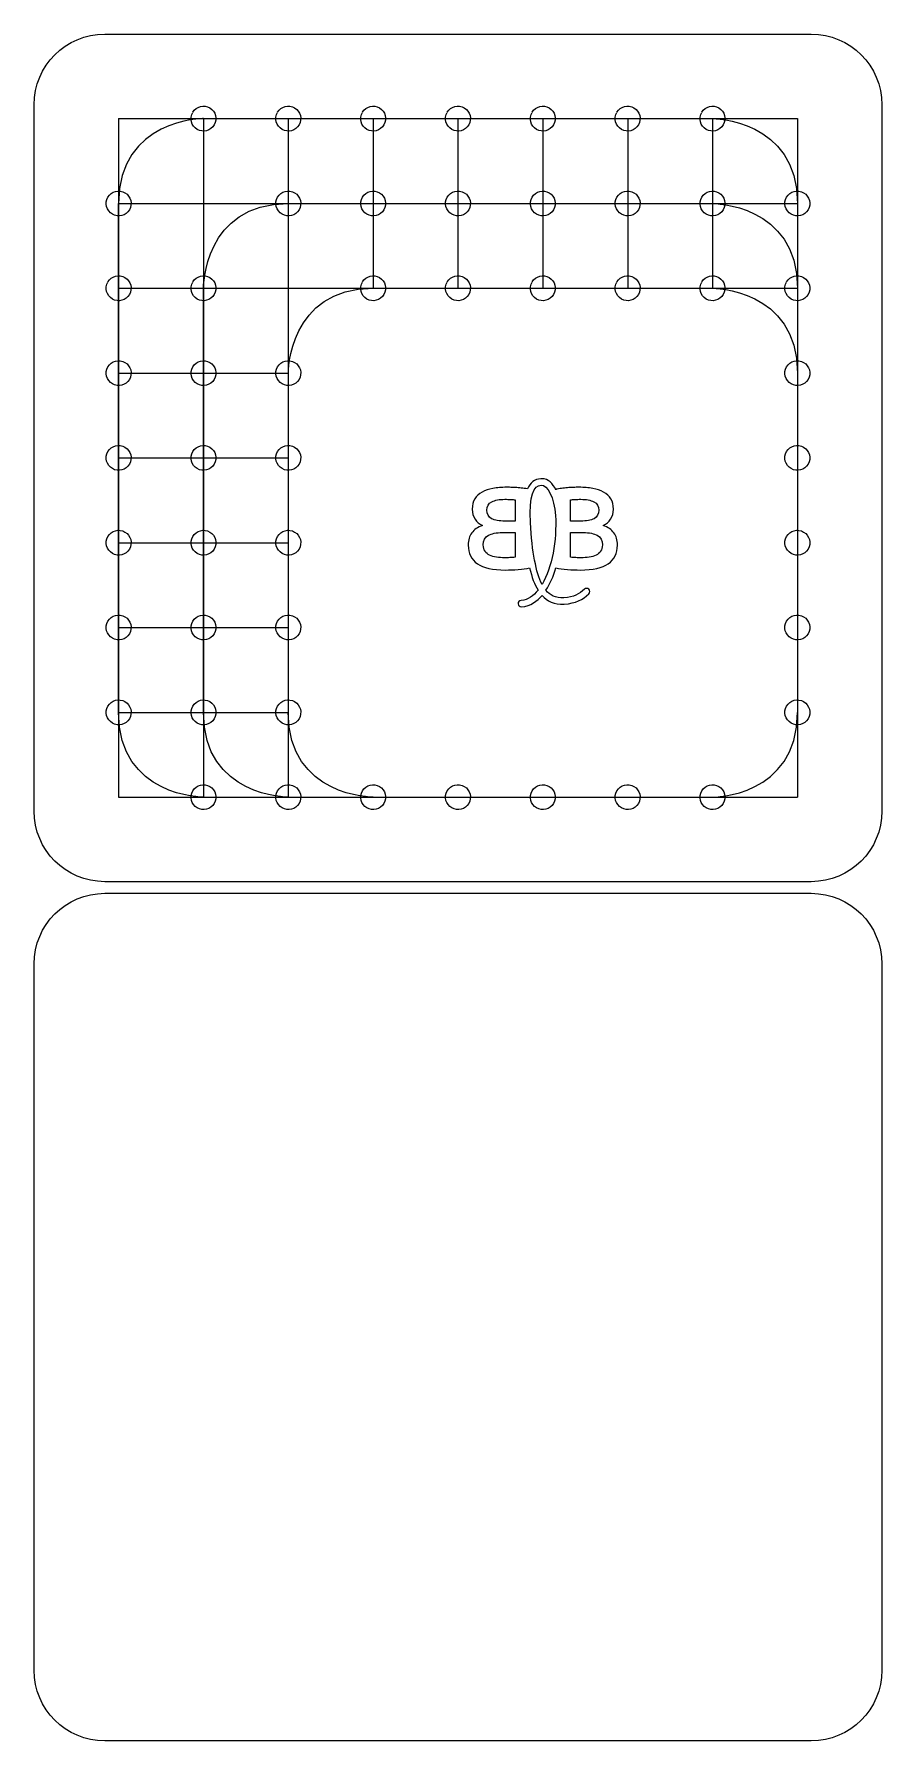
# Model space of a CAD drawing. Extents: x 10 to 3869, y -272 to 2204.
# Drawn here: x 1564.9 to 1764.8, y 1801.9 to 2204.3 of the extents above; entities that cross this region are included whole.
import ezdxf

# ---------------------------------------------------------------- set-up
doc = ezdxf.new("R2010")
doc.units = 0
doc.layers.add('Calque_1', color=7, linetype='CONTINUOUS')

msp = doc.modelspace()

# ---------------------------------------------------------------- linework, layer by layer
at = {"layer": 'Calque_1', "color": 7}
for p, q in [((1581.601991, 2204.348929), (1748.13035, 2204.348929)), ((1581.601991, 2204.348929), (1581.601991, 2204.348929)), ((1564.939393, 2021.158), (1564.939393, 2187.686359)), ((1764.792919, 2187.686359), (1764.792919, 2021.158)), ((1748.13035, 2004.495402), (1581.601991, 2004.495402)), ((1581.601991, 2001.75779), (1748.13035, 2001.75779)), ((1581.601991, 2001.75779), (1581.601991, 2001.75779)), ((1564.939393, 1818.566861), (1564.939393, 1985.09522)), ((1764.792919, 1985.09522), (1764.792919, 1818.566861)), ((1748.13035, 1801.904263), (1581.601991, 1801.904263))]:
    msp.add_line(p, q, dxfattribs=at)
at = {"layer": 'Calque_1', "color": 3}
for p, q in [((1584.866173, 2184.422092), (1604.866162, 2184.422092)), ((1584.866173, 2184.422092), (1584.866173, 2164.422103)), ((1604.866162, 2184.422092), (1624.86615, 2184.422092)), ((1604.866162, 2184.422092), (1604.866162, 2164.422103)), ((1624.86615, 2184.422092), (1644.866139, 2184.422092)), ((1624.86615, 2184.422092), (1624.86615, 2164.422103)), ((1644.866139, 2184.422092), (1664.866128, 2184.422092)), ((1644.866139, 2184.422092), (1644.866139, 2164.422103)), ((1664.866128, 2184.422092), (1684.866116, 2184.422092)), ((1664.866128, 2184.422092), (1664.866128, 2164.422103)), ((1684.866116, 2184.422092), (1704.866105, 2184.422092)), ((1684.866116, 2184.422092), (1684.866116, 2164.422103)), ((1704.866105, 2184.422092), (1724.866094, 2184.422092)), ((1704.866105, 2184.422092), (1704.866105, 2164.422103)), ((1724.866094, 2184.422092), (1744.866083, 2184.422092)), ((1724.866094, 2184.422092), (1724.866094, 2164.422103)), ((1744.866083, 2184.422092), (1744.866083, 2164.422103)), ((1584.866173, 2164.422103), (1604.866162, 2164.422103)), ((1584.866173, 2164.422103), (1584.866173, 2144.422115)), ((1604.866162, 2164.422103), (1624.86615, 2164.422103)), ((1604.866162, 2164.422103), (1604.866162, 2144.422115)), ((1624.86615, 2164.422103), (1644.866139, 2164.422103)), ((1624.86615, 2164.422103), (1624.86615, 2144.422115)), ((1644.866139, 2164.422103), (1664.866128, 2164.422103)), ((1644.866139, 2164.422103), (1644.866139, 2144.422115)), ((1664.866128, 2164.422103), (1684.866116, 2164.422103)), ((1664.866128, 2164.422103), (1664.866128, 2144.422115)), ((1684.866116, 2164.422103), (1704.866105, 2164.422103)), ((1684.866116, 2164.422103), (1684.866116, 2144.422115)), ((1704.866105, 2164.422103), (1724.866094, 2164.422103)), ((1704.866105, 2164.422103), (1704.866105, 2144.422115)), ((1724.866094, 2164.422103), (1744.866083, 2164.422103)), ((1724.866094, 2164.422103), (1724.866094, 2144.422115)), ((1744.866083, 2164.422103), (1744.866083, 2144.422115)), ((1584.866173, 2144.422115), (1604.866162, 2144.422115)), ((1584.866173, 2144.422115), (1584.866173, 2124.422126)), ((1604.866162, 2144.422115), (1624.86615, 2144.422115)), ((1604.866162, 2144.422115), (1604.866162, 2124.422126)), ((1624.86615, 2144.422115), (1644.866139, 2144.422115)), ((1624.86615, 2144.422115), (1624.86615, 2124.422126)), ((1644.866139, 2144.422115), (1664.866128, 2144.422115)), ((1664.866128, 2144.422115), (1684.866116, 2144.422115)), ((1684.866116, 2144.422115), (1704.866105, 2144.422115)), ((1704.866105, 2144.422115), (1724.866094, 2144.422115)), ((1724.866094, 2144.422115), (1744.866083, 2144.422115)), ((1744.866083, 2144.422115), (1744.866083, 2124.422126)), ((1584.866173, 2124.422126), (1604.866162, 2124.422126)), ((1584.866173, 2124.422126), (1584.866173, 2104.422137)), ((1604.866162, 2124.422126), (1624.86615, 2124.422126)), ((1604.866162, 2124.422126), (1604.866162, 2104.422137)), ((1624.86615, 2124.422126), (1624.86615, 2104.422137)), ((1744.866083, 2124.422126), (1744.866083, 2104.422137)), ((1584.866173, 2104.422137), (1604.866162, 2104.422137)), ((1584.866173, 2104.422137), (1584.866173, 2084.422149)), ((1604.866162, 2104.422137), (1624.86615, 2104.422137)), ((1604.866162, 2104.422137), (1604.866162, 2084.422149)), ((1624.86615, 2104.422137), (1624.86615, 2084.422149)), ((1744.866083, 2104.422137), (1744.866083, 2084.422149)), ((1584.866173, 2084.422149), (1604.866162, 2084.422149)), ((1584.866173, 2084.422149), (1584.866173, 2064.42216)), ((1604.866162, 2084.422149), (1624.86615, 2084.422149)), ((1604.866162, 2084.422149), (1604.866162, 2064.42216)), ((1624.86615, 2084.422149), (1624.86615, 2064.42216)), ((1744.866083, 2084.422149), (1744.866083, 2064.42216)), ((1584.866173, 2064.42216), (1604.866162, 2064.42216)), ((1584.866173, 2064.42216), (1584.866173, 2044.422171)), ((1604.866162, 2064.42216), (1624.86615, 2064.42216)), ((1604.866162, 2064.42216), (1604.866162, 2044.422171)), ((1624.86615, 2064.42216), (1624.86615, 2044.422171)), ((1744.866083, 2064.42216), (1744.866083, 2044.422171)), ((1584.866173, 2044.422171), (1604.866162, 2044.422171)), ((1584.866173, 2044.422171), (1584.866173, 2024.422182)), ((1604.866162, 2044.422171), (1624.86615, 2044.422171)), ((1604.866162, 2044.422171), (1604.866162, 2024.422182)), ((1624.86615, 2044.422171), (1624.86615, 2024.422182)), ((1744.866083, 2044.422171), (1744.866083, 2024.422182)), ((1584.866173, 2024.422182), (1604.866162, 2024.422182)), ((1604.866162, 2024.422182), (1624.86615, 2024.422182)), ((1624.86615, 2024.422182), (1644.866139, 2024.422182)), ((1644.866139, 2024.422182), (1664.866128, 2024.422182)), ((1664.866128, 2024.422182), (1684.866116, 2024.422182)), ((1684.866116, 2024.422182), (1704.866105, 2024.422182)), ((1704.866105, 2024.422182), (1724.866094, 2024.422182)), ((1724.866122, 2024.422182), (1744.866111, 2024.422182))]:
    msp.add_line(p, q, dxfattribs=at)
at = {"layer": 'Calque_1', "color": 1}
for p, q in [((1604.866162, 2184.42212), (1724.866094, 2184.42212)), ((1584.866173, 2044.422171), (1584.866173, 2164.422132)), ((1624.86615, 2164.422132), (1724.866094, 2164.422132)), ((1744.866111, 2164.422132), (1744.866111, 2044.422171)), ((1604.86619, 2044.422171), (1604.866162, 2144.422115)), ((1644.866139, 2144.422115), (1724.866094, 2144.422115)), ((1624.86615, 2124.422182), (1624.86615, 2044.422171)), ((1684.45296, 2098.008716), (1684.45296, 2098.008716)), ((1684.66587, 2099.522212), (1684.66587, 2099.522318)), ((1687.960753, 2097.028303), (1687.960753, 2096.873786)), ((1675.875697, 2094.659038), (1675.875697, 2094.659038)), ((1678.355134, 2094.548972), (1678.355134, 2089.5348)), ((1691.37708, 2089.5348), (1691.37708, 2094.548972)), ((1693.856517, 2094.659038), (1693.856517, 2094.659038)), ((1678.355134, 2089.5348), (1675.903081, 2089.5348)), ((1693.828603, 2089.5348), (1691.37708, 2089.5348)), ((1675.296921, 2086.807342), (1678.355134, 2086.807342)), ((1675.296921, 2086.807342), (1675.296921, 2086.807342)), ((1678.355134, 2086.807342), (1678.355134, 2080.993732)), ((1691.37708, 2086.807342), (1694.434764, 2086.807342)), ((1691.37708, 2080.994261), (1691.37708, 2086.807342)), ((1604.866162, 2024.422182), (1724.866094, 2024.422182))]:
    msp.add_line(p, q, dxfattribs=at)
at = {"layer": 'Calque_1', "color": 7}
for points in [[(1564.939393, 2187.686359), (1564.939393, 2196.917425), (1572.370925, 2204.348929), (1581.601991, 2204.348929)], [(1748.13035, 2204.348929), (1757.361415, 2204.348929), (1764.792919, 2196.917425), (1764.792919, 2187.686359)], [(1603.384156, 2181.892675), (1601.988414, 2182.710178), (1601.518558, 2184.503435), (1602.334148, 2185.900146)], [(1602.342925, 2185.91502), (1603.166721, 2187.30689), (1604.962305, 2187.768737), (1606.355618, 2186.947134)], [(1606.355618, 2186.947134), (1607.748924, 2186.125521), (1608.213486, 2184.330909), (1607.3938, 2182.936615)], [(1623.384145, 2181.892675), (1621.988403, 2182.710178), (1621.518547, 2184.503435), (1622.334137, 2185.900146)], [(1622.342914, 2185.91502), (1623.166709, 2187.30689), (1624.962293, 2187.768737), (1626.355606, 2186.947134)], [(1626.355606, 2186.947134), (1627.748912, 2186.125521), (1628.213474, 2184.330909), (1627.393789, 2182.936615)], [(1643.384134, 2181.892675), (1641.988392, 2182.710178), (1641.518536, 2184.503435), (1642.334126, 2185.900146)], [(1642.342903, 2185.91502), (1643.166698, 2187.30689), (1644.962282, 2187.768737), (1646.355595, 2186.947134)], [(1646.355595, 2186.947134), (1647.748901, 2186.125521), (1648.213463, 2184.330909), (1647.393778, 2182.936615)], [(1663.384122, 2181.892675), (1661.98838, 2182.710178), (1661.518524, 2184.503435), (1662.334115, 2185.900146)], [(1662.342892, 2185.91502), (1663.166687, 2187.30689), (1664.962271, 2187.768737), (1666.355584, 2186.947134)], [(1666.355584, 2186.947134), (1667.74889, 2186.125521), (1668.213452, 2184.330909), (1667.393766, 2182.936615)], [(1683.384111, 2181.892675), (1681.988369, 2182.710178), (1681.518513, 2184.503435), (1682.334103, 2185.900146)], [(1682.34288, 2185.91502), (1683.166676, 2187.30689), (1684.96226, 2187.768737), (1686.355572, 2186.947134)], [(1686.355572, 2186.947134), (1687.748879, 2186.125521), (1688.213441, 2184.330909), (1687.393755, 2182.936615)], [(1703.3841, 2181.892675), (1701.988358, 2182.710178), (1701.518502, 2184.503435), (1702.334092, 2185.900146)], [(1702.342869, 2185.91502), (1703.166664, 2187.30689), (1704.962248, 2187.768737), (1706.355561, 2186.947134)], [(1706.355561, 2186.947134), (1707.748867, 2186.125521), (1708.213429, 2184.330909), (1707.393744, 2182.936615)], [(1723.384089, 2181.892675), (1721.988347, 2182.710178), (1721.518491, 2184.503435), (1722.334081, 2185.900146)], [(1722.342858, 2185.91502), (1723.166653, 2187.30689), (1724.962237, 2187.768737), (1726.35555, 2186.947134)], [(1726.35555, 2186.947134), (1727.748856, 2186.125521), (1728.213418, 2184.330909), (1727.393733, 2182.936615)], [(1607.3938, 2182.936615), (1606.574113, 2181.542315), (1604.779889, 2181.075175), (1603.384156, 2181.892675)], [(1627.393789, 2182.936615), (1626.574102, 2181.542315), (1624.779877, 2181.075175), (1623.384145, 2181.892675)], [(1647.393778, 2182.936615), (1646.57409, 2181.542315), (1644.779866, 2181.075175), (1643.384134, 2181.892675)], [(1667.393766, 2182.936615), (1666.574079, 2181.542315), (1664.779855, 2181.075175), (1663.384122, 2181.892675)], [(1687.393755, 2182.936615), (1686.574068, 2181.542315), (1684.779844, 2181.075175), (1683.384111, 2181.892675)], [(1707.393744, 2182.936615), (1706.574057, 2181.542315), (1704.779832, 2181.075175), (1703.3841, 2181.892675)], [(1727.393733, 2182.936615), (1726.574045, 2181.542315), (1724.779821, 2181.075175), (1723.384089, 2181.892675)], [(1583.384167, 2161.892687), (1581.988425, 2162.710189), (1581.51857, 2164.503446), (1582.33416, 2165.900158)], [(1582.342937, 2165.915031), (1583.166732, 2167.306901), (1584.962316, 2167.768748), (1586.355629, 2166.947146)], [(1586.355629, 2166.947146), (1587.748935, 2166.125532), (1588.213497, 2164.33092), (1587.393812, 2162.936627)], [(1623.384145, 2161.892687), (1621.988403, 2162.710189), (1621.518547, 2164.503446), (1622.334137, 2165.900158)], [(1622.342914, 2165.915031), (1623.166709, 2167.306901), (1624.962294, 2167.768748), (1626.355606, 2166.947146)], [(1626.355606, 2166.947146), (1627.748912, 2166.125532), (1628.213474, 2164.33092), (1627.393789, 2162.936627)], [(1643.384134, 2161.892687), (1641.988392, 2162.710189), (1641.518536, 2164.503446), (1642.334126, 2165.900158)], [(1642.342903, 2165.915031), (1643.166698, 2167.306901), (1644.962282, 2167.768748), (1646.355595, 2166.947146)], [(1646.355595, 2166.947146), (1647.748901, 2166.125532), (1648.213463, 2164.33092), (1647.393778, 2162.936627)], [(1663.384122, 2161.892687), (1661.98838, 2162.710189), (1661.518525, 2164.503446), (1662.334115, 2165.900158)], [(1662.342892, 2165.915031), (1663.166687, 2167.306901), (1664.962271, 2167.768748), (1666.355584, 2166.947146)], [(1666.355584, 2166.947146), (1667.74889, 2166.125532), (1668.213452, 2164.33092), (1667.393766, 2162.936627)], [(1683.384111, 2161.892687), (1681.988369, 2162.710189), (1681.518513, 2164.503446), (1682.334103, 2165.900158)], [(1682.34288, 2165.915031), (1683.166675, 2167.306901), (1684.96226, 2167.768748), (1686.355572, 2166.947146)], [(1686.355572, 2166.947146), (1687.748878, 2166.125532), (1688.21344, 2164.33092), (1687.393755, 2162.936627)], [(1703.3841, 2161.892687), (1701.988358, 2162.710189), (1701.518502, 2164.503446), (1702.334092, 2165.900158)], [(1702.342869, 2165.915031), (1703.166664, 2167.306901), (1704.962248, 2167.768748), (1706.355561, 2166.947146)], [(1706.355561, 2166.947146), (1707.748867, 2166.125532), (1708.213429, 2164.33092), (1707.393744, 2162.936627)], [(1723.384089, 2161.892687), (1721.988347, 2162.710189), (1721.518491, 2164.503446), (1722.334081, 2165.900158)], [(1722.342858, 2165.915031), (1723.166653, 2167.306901), (1724.962237, 2167.768748), (1726.35555, 2166.947146)], [(1726.35555, 2166.947146), (1727.748856, 2166.125532), (1728.213418, 2164.33092), (1727.393733, 2162.936627)], [(1743.384077, 2161.892687), (1741.988335, 2162.710189), (1741.518479, 2164.503446), (1742.334069, 2165.900158)], [(1742.342847, 2165.915031), (1743.166642, 2167.306901), (1744.962226, 2167.768748), (1746.355539, 2166.947146)], [(1746.355539, 2166.947146), (1747.748845, 2166.125532), (1748.213407, 2164.33092), (1747.393721, 2162.936627)], [(1587.393812, 2162.936627), (1586.574124, 2161.542326), (1584.7799, 2161.075187), (1583.384167, 2161.892687)], [(1627.393789, 2162.936627), (1626.574102, 2161.542326), (1624.779877, 2161.075186), (1623.384145, 2161.892687)], [(1647.393778, 2162.936627), (1646.57409, 2161.542326), (1644.779866, 2161.075186), (1643.384134, 2161.892687)], [(1667.393766, 2162.936627), (1666.574079, 2161.542326), (1664.779855, 2161.075186), (1663.384122, 2161.892687)], [(1687.393755, 2162.936627), (1686.574068, 2161.542326), (1684.779844, 2161.075186), (1683.384111, 2161.892687)], [(1707.393744, 2162.936627), (1706.574057, 2161.542326), (1704.779832, 2161.075186), (1703.3841, 2161.892687)], [(1727.393733, 2162.936627), (1726.574045, 2161.542326), (1724.779821, 2161.075186), (1723.384089, 2161.892687)], [(1747.393721, 2162.936627), (1746.574034, 2161.542326), (1744.77981, 2161.075186), (1743.384077, 2161.892687)], [(1583.384167, 2141.892698), (1581.988425, 2142.710201), (1581.51857, 2144.503458), (1582.33416, 2145.900169)], [(1582.342937, 2145.915042), (1583.166732, 2147.306912), (1584.962316, 2147.768759), (1586.355629, 2146.947157)], [(1586.355629, 2146.947157), (1587.748935, 2146.125543), (1588.213497, 2144.330932), (1587.393812, 2142.936638)], [(1603.384156, 2141.892698), (1601.988414, 2142.7102), (1601.518558, 2144.503458), (1602.334148, 2145.900169)], [(1602.342925, 2145.915042), (1603.166721, 2147.306913), (1604.962305, 2147.768759), (1606.355618, 2146.947157)], [(1606.355618, 2146.947157), (1607.748924, 2146.125543), (1608.213486, 2144.330932), (1607.3938, 2142.936638)], [(1643.384134, 2141.892698), (1641.988392, 2142.7102), (1641.518536, 2144.503458), (1642.334126, 2145.900169)], [(1642.342903, 2145.915042), (1643.166698, 2147.306913), (1644.962282, 2147.768759), (1646.355595, 2146.947157)], [(1646.355595, 2146.947157), (1647.748901, 2146.125543), (1648.213463, 2144.330932), (1647.393778, 2142.936638)], [(1663.384122, 2141.892698), (1661.98838, 2142.7102), (1661.518525, 2144.503458), (1662.334115, 2145.900169)], [(1662.342892, 2145.915042), (1663.166687, 2147.306913), (1664.962271, 2147.768759), (1666.355584, 2146.947157)], [(1666.355584, 2146.947157), (1667.74889, 2146.125543), (1668.213452, 2144.330932), (1667.393766, 2142.936638)], [(1683.384111, 2141.892698), (1681.988369, 2142.7102), (1681.518513, 2144.503458), (1682.334103, 2145.900169)], [(1682.34288, 2145.915042), (1683.166675, 2147.306913), (1684.96226, 2147.768759), (1686.355572, 2146.947157)], [(1686.355572, 2146.947157), (1687.748878, 2146.125543), (1688.21344, 2144.330932), (1687.393755, 2142.936638)], [(1703.3841, 2141.892698), (1701.988358, 2142.7102), (1701.518502, 2144.503458), (1702.334092, 2145.900169)], [(1702.342869, 2145.915042), (1703.166664, 2147.306913), (1704.962248, 2147.768759), (1706.355561, 2146.947157)], [(1706.355561, 2146.947157), (1707.748867, 2146.125543), (1708.213429, 2144.330932), (1707.393744, 2142.936638)], [(1723.384089, 2141.892698), (1721.988347, 2142.7102), (1721.518491, 2144.503458), (1722.334081, 2145.900169)], [(1722.342858, 2145.915042), (1723.166653, 2147.306913), (1724.962237, 2147.768759), (1726.35555, 2146.947157)], [(1726.35555, 2146.947157), (1727.748856, 2146.125543), (1728.213418, 2144.330932), (1727.393733, 2142.936638)], [(1743.384077, 2141.892698), (1741.988335, 2142.7102), (1741.518479, 2144.503458), (1742.334069, 2145.900169)], [(1742.342847, 2145.915042), (1743.166642, 2147.306913), (1744.962226, 2147.768759), (1746.355539, 2146.947157)], [(1746.355539, 2146.947157), (1747.748845, 2146.125543), (1748.213407, 2144.330932), (1747.393721, 2142.936638)], [(1587.393812, 2142.936638), (1586.574124, 2141.542337), (1584.7799, 2141.075198), (1583.384167, 2141.892698)], [(1607.3938, 2142.936638), (1606.574113, 2141.542337), (1604.779889, 2141.075198), (1603.384156, 2141.892698)], [(1647.393778, 2142.936638), (1646.57409, 2141.542337), (1644.779866, 2141.075198), (1643.384134, 2141.892698)], [(1667.393766, 2142.936638), (1666.574079, 2141.542337), (1664.779855, 2141.075198), (1663.384122, 2141.892698)], [(1687.393755, 2142.936638), (1686.574068, 2141.542337), (1684.779844, 2141.075198), (1683.384111, 2141.892698)], [(1707.393744, 2142.936638), (1706.574057, 2141.542337), (1704.779832, 2141.075198), (1703.3841, 2141.892698)], [(1727.393733, 2142.936638), (1726.574045, 2141.542337), (1724.779821, 2141.075198), (1723.384089, 2141.892698)], [(1747.393721, 2142.936638), (1746.574034, 2141.542337), (1744.77981, 2141.075198), (1743.384077, 2141.892698)], [(1583.384167, 2121.892709), (1581.988425, 2122.710212), (1581.51857, 2124.503469), (1582.33416, 2125.90018)], [(1582.342937, 2125.915053), (1583.166732, 2127.306924), (1584.962316, 2127.76877), (1586.355629, 2126.947168)], [(1586.355629, 2126.947168), (1587.748935, 2126.125555), (1588.213497, 2124.330943), (1587.393812, 2122.936649)], [(1603.384156, 2121.892709), (1601.988414, 2122.710212), (1601.518558, 2124.503469), (1602.334148, 2125.90018)], [(1602.342925, 2125.915053), (1603.166721, 2127.306924), (1604.962305, 2127.768771), (1606.355618, 2126.947168)], [(1606.355618, 2126.947168), (1607.748924, 2126.125555), (1608.213486, 2124.330943), (1607.3938, 2122.936649)], [(1623.384145, 2121.892709), (1621.988403, 2122.710212), (1621.518547, 2124.503469), (1622.334137, 2125.90018)], [(1622.342914, 2125.915053), (1623.166709, 2127.306924), (1624.962294, 2127.768771), (1626.355606, 2126.947168)], [(1626.355606, 2126.947168), (1627.748912, 2126.125555), (1628.213474, 2124.330943), (1627.393789, 2122.936649)], [(1743.384077, 2121.892709), (1741.988335, 2122.710212), (1741.518479, 2124.503469), (1742.334069, 2125.90018)], [(1742.342847, 2125.915053), (1743.166642, 2127.306924), (1744.962226, 2127.768771), (1746.355539, 2126.947168)], [(1746.355539, 2126.947168), (1747.748845, 2126.125555), (1748.213407, 2124.330943), (1747.393721, 2122.936649)], [(1587.393812, 2122.936649), (1586.574124, 2121.542349), (1584.7799, 2121.075209), (1583.384167, 2121.892709)], [(1607.3938, 2122.936649), (1606.574113, 2121.542348), (1604.779889, 2121.075209), (1603.384156, 2121.892709)], [(1627.393789, 2122.936649), (1626.574102, 2121.542348), (1624.779877, 2121.075209), (1623.384145, 2121.892709)], [(1747.393721, 2122.936649), (1746.574034, 2121.542348), (1744.77981, 2121.075209), (1743.384077, 2121.892709)], [(1583.384167, 2101.892721), (1581.988425, 2102.710223), (1581.51857, 2104.50348), (1582.33416, 2105.900192)], [(1582.342937, 2105.915065), (1583.166732, 2107.306935), (1584.962316, 2107.768782), (1586.355629, 2106.94718)], [(1586.355629, 2106.94718), (1587.748935, 2106.125566), (1588.213497, 2104.330954), (1587.393812, 2102.936661)], [(1603.384156, 2101.892721), (1601.988414, 2102.710223), (1601.518558, 2104.50348), (1602.334148, 2105.900192)], [(1602.342925, 2105.915065), (1603.166721, 2107.306935), (1604.962305, 2107.768782), (1606.355618, 2106.94718)], [(1606.355618, 2106.94718), (1607.748924, 2106.125566), (1608.213486, 2104.330954), (1607.3938, 2102.936661)], [(1623.384145, 2101.892721), (1621.988403, 2102.710223), (1621.518547, 2104.50348), (1622.334137, 2105.900192)], [(1622.342914, 2105.915065), (1623.166709, 2107.306935), (1624.962294, 2107.768782), (1626.355606, 2106.94718)], [(1626.355606, 2106.94718), (1627.748912, 2106.125566), (1628.213474, 2104.330954), (1627.393789, 2102.936661)], [(1743.384077, 2101.892721), (1741.988335, 2102.710223), (1741.518479, 2104.50348), (1742.334069, 2105.900192)], [(1742.342847, 2105.915065), (1743.166642, 2107.306935), (1744.962226, 2107.768782), (1746.355539, 2106.94718)], [(1746.355539, 2106.94718), (1747.748845, 2106.125566), (1748.213407, 2104.330954), (1747.393721, 2102.936661)], [(1587.393812, 2102.936661), (1586.574124, 2101.54236), (1584.7799, 2101.075221), (1583.384167, 2101.892721)], [(1607.3938, 2102.936661), (1606.574113, 2101.54236), (1604.779889, 2101.07522), (1603.384156, 2101.892721)], [(1627.393789, 2102.936661), (1626.574102, 2101.54236), (1624.779877, 2101.07522), (1623.384145, 2101.892721)], [(1747.393721, 2102.936661), (1746.574034, 2101.54236), (1744.77981, 2101.07522), (1743.384077, 2101.892721)], [(1583.384167, 2081.892732), (1581.988425, 2082.710234), (1581.51857, 2084.503491), (1582.33416, 2085.900203)], [(1582.342937, 2085.915076), (1583.166732, 2087.306946), (1584.962316, 2087.768793), (1586.355629, 2086.947191)], [(1586.355629, 2086.947191), (1587.748935, 2086.125577), (1588.213497, 2084.330965), (1587.393812, 2082.936672)], [(1603.384156, 2081.892732), (1601.988414, 2082.710234), (1601.518558, 2084.503491), (1602.334148, 2085.900203)], [(1602.342925, 2085.915076), (1603.166721, 2087.306946), (1604.962305, 2087.768793), (1606.355618, 2086.947191)], [(1606.355618, 2086.947191), (1607.748924, 2086.125577), (1608.213486, 2084.330966), (1607.3938, 2082.936672)], [(1623.384145, 2081.892732), (1621.988403, 2082.710234), (1621.518547, 2084.503491), (1622.334137, 2085.900203)], [(1622.342914, 2085.915076), (1623.166709, 2087.306946), (1624.962294, 2087.768793), (1626.355606, 2086.947191)], [(1626.355606, 2086.947191), (1627.748912, 2086.125577), (1628.213474, 2084.330966), (1627.393789, 2082.936672)], [(1743.384077, 2081.892732), (1741.988335, 2082.710234), (1741.518479, 2084.503491), (1742.334069, 2085.900203)], [(1742.342847, 2085.915076), (1743.166642, 2087.306946), (1744.962226, 2087.768793), (1746.355539, 2086.947191)], [(1746.355539, 2086.947191), (1747.748845, 2086.125577), (1748.213407, 2084.330966), (1747.393721, 2082.936672)], [(1587.393812, 2082.936672), (1586.574124, 2081.542371), (1584.7799, 2081.075232), (1583.384167, 2081.892732)], [(1607.3938, 2082.936672), (1606.574113, 2081.542371), (1604.779889, 2081.075232), (1603.384156, 2081.892732)], [(1627.393789, 2082.936672), (1626.574102, 2081.542371), (1624.779877, 2081.075232), (1623.384145, 2081.892732)], [(1747.393721, 2082.936672), (1746.574034, 2081.542371), (1744.77981, 2081.075232), (1743.384077, 2081.892732)], [(1583.384167, 2061.892743), (1581.988425, 2062.710246), (1581.51857, 2064.503503), (1582.33416, 2065.900214)], [(1582.342937, 2065.915087), (1583.166732, 2067.306957), (1584.962316, 2067.768804), (1586.355629, 2066.947202)], [(1586.355629, 2066.947202), (1587.748935, 2066.125588), (1588.213497, 2064.330977), (1587.393812, 2062.936683)], [(1603.384156, 2061.892743), (1601.988414, 2062.710246), (1601.518558, 2064.503503), (1602.334148, 2065.900214)], [(1602.342925, 2065.915087), (1603.166721, 2067.306958), (1604.962305, 2067.768805), (1606.355618, 2066.947202)], [(1606.355618, 2066.947202), (1607.748924, 2066.125589), (1608.213486, 2064.330977), (1607.3938, 2062.936683)], [(1623.384145, 2061.892743), (1621.988403, 2062.710246), (1621.518547, 2064.503503), (1622.334137, 2065.900214)], [(1622.342914, 2065.915087), (1623.166709, 2067.306958), (1624.962294, 2067.768805), (1626.355606, 2066.947202)], [(1626.355606, 2066.947202), (1627.748912, 2066.125589), (1628.213474, 2064.330977), (1627.393789, 2062.936683)], [(1743.384077, 2061.892743), (1741.988335, 2062.710246), (1741.518479, 2064.503503), (1742.334069, 2065.900214)], [(1742.342847, 2065.915087), (1743.166642, 2067.306958), (1744.962226, 2067.768805), (1746.355539, 2066.947202)], [(1746.355539, 2066.947202), (1747.748845, 2066.125589), (1748.213407, 2064.330977), (1747.393721, 2062.936683)], [(1587.393812, 2062.936683), (1586.574124, 2061.542382), (1584.7799, 2061.075243), (1583.384167, 2061.892743)], [(1607.3938, 2062.936683), (1606.574113, 2061.542382), (1604.779889, 2061.075243), (1603.384156, 2061.892743)], [(1627.393789, 2062.936683), (1626.574102, 2061.542382), (1624.779877, 2061.075243), (1623.384145, 2061.892743)], [(1747.393721, 2062.936683), (1746.574034, 2061.542382), (1744.77981, 2061.075243), (1743.384077, 2061.892743)], [(1583.384167, 2041.892754), (1581.988425, 2042.710257), (1581.51857, 2044.503514), (1582.33416, 2045.900225)], [(1582.342937, 2045.915098), (1583.166732, 2047.306969), (1584.962316, 2047.768816), (1586.355629, 2046.947213)], [(1586.355629, 2046.947213), (1587.748935, 2046.1256), (1588.213497, 2044.330988), (1587.393812, 2042.936694)], [(1603.384156, 2041.892754), (1601.988414, 2042.710257), (1601.518558, 2044.503514), (1602.334148, 2045.900225)], [(1602.342925, 2045.915098), (1603.166721, 2047.306969), (1604.962305, 2047.768816), (1606.355618, 2046.947213)], [(1606.355618, 2046.947213), (1607.748924, 2046.1256), (1608.213486, 2044.330988), (1607.3938, 2042.936694)], [(1623.384145, 2041.892754), (1621.988403, 2042.710257), (1621.518547, 2044.503514), (1622.334137, 2045.900225)], [(1622.342914, 2045.915098), (1623.166709, 2047.306969), (1624.962294, 2047.768816), (1626.355606, 2046.947213)], [(1626.355606, 2046.947213), (1627.748912, 2046.1256), (1628.213474, 2044.330988), (1627.393789, 2042.936694)], [(1743.384077, 2041.892754), (1741.988335, 2042.710257), (1741.518479, 2044.503514), (1742.334069, 2045.900225)], [(1742.342847, 2045.915098), (1743.166642, 2047.306969), (1744.962226, 2047.768816), (1746.355539, 2046.947213)], [(1746.355539, 2046.947213), (1747.748845, 2046.1256), (1748.213407, 2044.330988), (1747.393721, 2042.936694)], [(1587.393812, 2042.936694), (1586.574124, 2041.542394), (1584.7799, 2041.075254), (1583.384167, 2041.892754)], [(1607.3938, 2042.936694), (1606.574113, 2041.542393), (1604.779889, 2041.075254), (1603.384156, 2041.892754)], [(1627.393789, 2042.936694), (1626.574102, 2041.542393), (1624.779877, 2041.075254), (1623.384145, 2041.892754)], [(1747.393721, 2042.936694), (1746.574034, 2041.542393), (1744.77981, 2041.075254), (1743.384077, 2041.892754)], [(1603.384156, 2021.892766), (1601.988414, 2022.710268), (1601.518558, 2024.503525), (1602.334148, 2025.900237)], [(1602.342925, 2025.91511), (1603.166721, 2027.30698), (1604.962305, 2027.768827), (1606.355618, 2026.947225)], [(1606.355618, 2026.947225), (1607.748924, 2026.125611), (1608.213486, 2024.330999), (1607.3938, 2022.936706)], [(1623.384145, 2021.892766), (1621.988403, 2022.710268), (1621.518547, 2024.503525), (1622.334137, 2025.900237)], [(1622.342914, 2025.91511), (1623.166709, 2027.30698), (1624.962294, 2027.768827), (1626.355606, 2026.947225)], [(1626.355606, 2026.947225), (1627.748912, 2026.125611), (1628.213474, 2024.330999), (1627.393789, 2022.936706)], [(1643.384134, 2021.892766), (1641.988392, 2022.710268), (1641.518536, 2024.503525), (1642.334126, 2025.900237)], [(1642.342903, 2025.91511), (1643.166698, 2027.30698), (1644.962282, 2027.768827), (1646.355595, 2026.947225)], [(1646.355595, 2026.947225), (1647.748901, 2026.125611), (1648.213463, 2024.330999), (1647.393778, 2022.936706)], [(1663.384122, 2021.892766), (1661.98838, 2022.710268), (1661.518525, 2024.503525), (1662.334115, 2025.900237)], [(1662.342892, 2025.91511), (1663.166687, 2027.30698), (1664.962271, 2027.768827), (1666.355584, 2026.947225)], [(1666.355584, 2026.947225), (1667.74889, 2026.125611), (1668.213452, 2024.330999), (1667.393766, 2022.936706)], [(1683.384111, 2021.892766), (1681.988369, 2022.710268), (1681.518513, 2024.503525), (1682.334103, 2025.900237)], [(1682.34288, 2025.91511), (1683.166675, 2027.30698), (1684.96226, 2027.768827), (1686.355572, 2026.947225)], [(1686.355572, 2026.947225), (1687.748878, 2026.125611), (1688.21344, 2024.330999), (1687.393755, 2022.936706)], [(1703.3841, 2021.892766), (1701.988358, 2022.710268), (1701.518502, 2024.503525), (1702.334092, 2025.900237)], [(1702.342869, 2025.91511), (1703.166664, 2027.30698), (1704.962248, 2027.768827), (1706.355561, 2026.947225)], [(1706.355561, 2026.947225), (1707.748867, 2026.125611), (1708.213429, 2024.330999), (1707.393744, 2022.936706)], [(1723.384089, 2021.892766), (1721.988347, 2022.710268), (1721.518491, 2024.503525), (1722.334081, 2025.900237)], [(1722.342858, 2025.91511), (1723.166653, 2027.30698), (1724.962237, 2027.768827), (1726.35555, 2026.947225)], [(1726.35555, 2026.947225), (1727.748856, 2026.125611), (1728.213418, 2024.330999), (1727.393733, 2022.936706)], [(1581.601991, 2004.495402), (1572.370925, 2004.495402), (1564.939393, 2011.926906), (1564.939393, 2021.158)], [(1607.3938, 2022.936706), (1606.574113, 2021.542405), (1604.779889, 2021.075265), (1603.384156, 2021.892766)], [(1627.393789, 2022.936706), (1626.574102, 2021.542405), (1624.779877, 2021.075265), (1623.384145, 2021.892766)], [(1647.393778, 2022.936706), (1646.57409, 2021.542405), (1644.779866, 2021.075265), (1643.384134, 2021.892766)], [(1667.393766, 2022.936706), (1666.574079, 2021.542405), (1664.779855, 2021.075265), (1663.384122, 2021.892766)], [(1687.393755, 2022.936706), (1686.574068, 2021.542405), (1684.779844, 2021.075265), (1683.384111, 2021.892766)], [(1707.393744, 2022.936706), (1706.574057, 2021.542405), (1704.779832, 2021.075265), (1703.3841, 2021.892766)], [(1727.393733, 2022.936706), (1726.574045, 2021.542405), (1724.779821, 2021.075265), (1723.384089, 2021.892766)], [(1764.792919, 2021.158), (1764.792919, 2011.926906), (1757.361415, 2004.495402), (1748.13035, 2004.495402)], [(1564.939393, 1985.09522), (1564.939393, 1994.326286), (1572.370925, 2001.75779), (1581.601991, 2001.75779)], [(1748.13035, 2001.75779), (1757.361415, 2001.75779), (1764.792919, 1994.326286), (1764.792919, 1985.09522)], [(1581.601991, 1801.904263), (1572.370925, 1801.904263), (1564.939393, 1809.335767), (1564.939393, 1818.566861)], [(1764.792919, 1818.566861), (1764.792919, 1809.335767), (1757.361415, 1801.904263), (1748.13035, 1801.904263)]]:
    msp.add_open_spline(points, degree=3, dxfattribs=at)
at = {"layer": 'Calque_1', "color": 1}
for points in [[(1604.866162, 2184.422092), (1604.866162, 2184.422092), (1584.866201, 2184.422092), (1584.866201, 2164.422103)], [(1724.866122, 2184.42212), (1724.866122, 2184.42212), (1744.866083, 2184.42212), (1744.866083, 2164.422103)], [(1604.866162, 2144.422115), (1604.866162, 2144.422115), (1604.866162, 2164.422075), (1624.86615, 2164.422075)], [(1724.866122, 2164.422103), (1724.866122, 2164.422103), (1744.866083, 2164.422103), (1744.866083, 2144.422115)], [(1624.86615, 2124.422154), (1624.86615, 2124.422154), (1624.86615, 2144.422115), (1644.866139, 2144.422115)], [(1724.866122, 2144.422143), (1724.866122, 2144.422143), (1744.866083, 2144.422143), (1744.866083, 2124.422126)], [(1673.092915, 2097.221052), (1672.101098, 2097.055766), (1671.247129, 2096.770916), (1670.530796, 2096.366844)], [(1676.316493, 2097.496483), (1675.159364, 2097.496483), (1674.084759, 2097.404725), (1673.092915, 2097.221052)], [(1677.666291, 2097.469099), (1677.188745, 2097.487355), (1676.738953, 2097.496483), (1676.316493, 2097.496483)], [(1679.071361, 2097.386416), (1678.593815, 2097.423167), (1678.125476, 2097.450736), (1677.666291, 2097.469099)], [(1680.476457, 2097.221052), (1680.017273, 2097.294526), (1679.548908, 2097.349692), (1679.071361, 2097.386416)], [(1681.225255, 2097.118235), (1680.983664, 2097.15517), (1680.735564, 2097.189963), (1680.476457, 2097.221052)], [(1684.361996, 2099.518085), (1682.877498, 2099.428471), (1681.863298, 2098.575004), (1681.225255, 2097.118235)], [(1681.932698, 2089.168431), (1681.543998, 2095.607913), (1682.801828, 2097.909048), (1684.45296, 2098.008716)], [(1684.66587, 2099.522318), (1684.566255, 2099.525758), (1684.46521, 2099.524964), (1684.361996, 2099.518085)], [(1684.45296, 2098.008716), (1685.96262, 2098.099839), (1687.591024, 2095.04914), (1687.844469, 2090.850493)], [(1687.960753, 2096.873786), (1687.207458, 2098.396331), (1686.130154, 2099.471862), (1684.66587, 2099.522212)], [(1689.255254, 2097.221052), (1688.796069, 2097.165965), (1688.364825, 2097.101778), (1687.960753, 2097.028303)], [(1690.660323, 2097.386416), (1690.182803, 2097.349692), (1689.714411, 2097.294526), (1689.255254, 2097.221052)], [(1692.06542, 2097.469099), (1691.606235, 2097.450842), (1691.13787, 2097.423167), (1690.660323, 2097.386416)], [(1693.415721, 2097.496483), (1692.993261, 2097.496483), (1692.54294, 2097.487487), (1692.06542, 2097.469099)], [(1696.638769, 2097.221052), (1695.646979, 2097.404725), (1694.57285, 2097.496483), (1693.415721, 2097.496483)], [(1699.201418, 2096.366844), (1698.485085, 2096.770916), (1697.630586, 2097.055767), (1696.638769, 2097.221052)], [(1668.822381, 2094.768999), (1668.41831, 2094.107805), (1668.216221, 2093.290428), (1668.216221, 2092.316973)], [(1670.530796, 2096.366844), (1669.796127, 2095.962773), (1669.226479, 2095.430219), (1668.822381, 2094.768999)], [(1671.660461, 2092.12433), (1671.660461, 2093.042672), (1672.055114, 2093.694553), (1672.844868, 2094.080262)], [(1672.844868, 2094.080262), (1673.616314, 2094.465972), (1674.626731, 2094.659038), (1675.875697, 2094.659038)], [(1675.875697, 2094.659038), (1676.408356, 2094.659038), (1676.885718, 2094.650042), (1677.308178, 2094.631654)], [(1677.308178, 2094.631654), (1677.712249, 2094.613398), (1678.061261, 2094.585722), (1678.355134, 2094.548972)], [(1691.37708, 2094.548972), (1691.670952, 2094.585722), (1692.019964, 2094.613292), (1692.424036, 2094.631654)], [(1692.424036, 2094.631654), (1692.84647, 2094.64991), (1693.323858, 2094.659038), (1693.856517, 2094.659038)], [(1693.856517, 2094.659038), (1695.105482, 2094.659038), (1696.115423, 2094.465972), (1696.886816, 2094.080262)], [(1696.886816, 2094.080262), (1697.676624, 2093.694553), (1698.071753, 2093.042672), (1698.071753, 2092.12433)], [(1700.90933, 2094.768999), (1700.505258, 2095.430219), (1699.936086, 2095.962773), (1699.201418, 2096.366844)], [(1701.51549, 2092.316973), (1701.51549, 2093.290428), (1701.313375, 2094.107805), (1700.90933, 2094.768999)], [(1668.216221, 2092.316973), (1668.216221, 2091.416966), (1668.436857, 2090.645732), (1668.877679, 2090.0029)], [(1668.877679, 2090.0029), (1669.300139, 2089.360042), (1669.896854, 2088.845534), (1670.668273, 2088.459824)], [(1672.7901, 2090.085689), (1672.037069, 2090.471398), (1671.660461, 2091.150848), (1671.660461, 2092.12433)], [(1675.903081, 2089.5348), (1674.580641, 2089.5348), (1673.543157, 2089.718341), (1672.7901, 2090.085689)], [(1684.681878, 2074.609097), (1683.235903, 2077.386349), (1682.355581, 2082.162846), (1681.932698, 2089.168431)], [(1687.844469, 2090.850493), (1688.200439, 2084.953539), (1687.023731, 2078.561946), (1684.681878, 2074.609097)], [(1696.942114, 2090.085689), (1696.189084, 2089.718341), (1695.151017, 2089.5348), (1693.828603, 2089.5348)], [(1698.071753, 2092.12433), (1698.071753, 2091.150875), (1697.695171, 2090.471398), (1696.942114, 2090.085689)], [(1699.063438, 2088.460353), (1699.83483, 2088.846063), (1700.431572, 2089.360042), (1700.854032, 2090.002901)], [(1700.854032, 2090.002901), (1701.294828, 2090.645732), (1701.51549, 2091.416993), (1701.51549, 2092.316973)], [(1668.106154, 2086.751938), (1667.555133, 2085.998881), (1667.279834, 2085.043603), (1667.279834, 2083.886474)], [(1670.668273, 2088.459824), (1669.511145, 2088.074114), (1668.657149, 2087.504969), (1668.106154, 2086.751938)], [(1670.833638, 2083.914494), (1670.833638, 2084.998148), (1671.228793, 2085.750808), (1672.018575, 2086.173268)], [(1672.018575, 2086.173268), (1672.808356, 2086.595702), (1673.901006, 2086.807342), (1675.296921, 2086.807342)], [(1694.434764, 2086.807342), (1695.830679, 2086.807342), (1696.923858, 2086.596205), (1697.713639, 2086.173771)], [(1697.713639, 2086.173771), (1698.503447, 2085.751337), (1698.898073, 2084.998148), (1698.898073, 2083.914494)], [(1701.625557, 2086.751939), (1701.074536, 2087.504969), (1700.22054, 2088.074644), (1699.063438, 2088.460353)], [(1702.45238, 2083.886474), (1702.45238, 2085.043603), (1702.176552, 2085.998881), (1701.625557, 2086.751939)], [(1667.279834, 2083.886474), (1667.279834, 2081.921202), (1667.995902, 2080.442896), (1669.428542, 2079.451078)], [(1671.24705, 2082.426715), (1670.971539, 2082.812425), (1670.833638, 2083.30836), (1670.833638, 2083.914494)], [(1672.32139, 2081.489825), (1671.862232, 2081.728585), (1671.504198, 2082.041005), (1671.24705, 2082.426715)], [(1673.919236, 2081.021645), (1673.294739, 2081.113482), (1672.762213, 2081.269428), (1672.32139, 2081.489825)], [(1675.903081, 2080.883665), (1675.186775, 2080.883665), (1674.525343, 2080.929808), (1673.919236, 2081.021645)], [(1677.115429, 2080.911049), (1676.674607, 2080.892793), (1676.270429, 2080.883665), (1675.903081, 2080.883665)], [(1678.355134, 2080.993732), (1677.969424, 2080.957008), (1677.556225, 2080.929411), (1677.115429, 2080.911049)], [(1692.616811, 2080.911552), (1692.175989, 2080.930073), (1691.762789, 2080.95751), (1691.37708, 2080.994261)], [(1693.828603, 2080.883665), (1693.461282, 2080.883665), (1693.057607, 2080.89319), (1692.616811, 2080.911552)], [(1695.812476, 2081.021645), (1695.206368, 2080.929808), (1694.544936, 2080.883665), (1693.828603, 2080.883665)], [(1697.410294, 2081.489826), (1696.969499, 2081.269428), (1696.436945, 2081.113482), (1695.812476, 2081.021645)], [(1698.484662, 2082.426715), (1698.227513, 2082.041006), (1697.869479, 2081.728586), (1697.410294, 2081.489826)], [(1698.898073, 2083.914494), (1698.898073, 2083.30836), (1698.760172, 2082.812425), (1698.484662, 2082.426715)], [(1700.303143, 2079.451079), (1701.735756, 2080.442896), (1702.45238, 2081.921202), (1702.45238, 2083.886474)], [(1669.428542, 2079.451078), (1670.861181, 2078.477623), (1673.056059, 2077.990711), (1676.013148, 2077.990711)], [(1676.013148, 2077.990711), (1677.023354, 2077.990711), (1678.042793, 2078.027303), (1679.071361, 2078.100777)], [(1679.071361, 2078.100777), (1680.090007, 2078.155361), (1680.981759, 2078.282943), (1681.748204, 2078.481645)], [(1681.748204, 2078.481645), (1682.253135, 2076.326481), (1682.90401, 2074.584782), (1683.747052, 2073.226649)], [(1685.593976, 2073.219929), (1686.567775, 2074.692944), (1687.359567, 2076.495974), (1687.968505, 2078.485243)], [(1687.968505, 2078.485243), (1688.738258, 2078.284319), (1689.635063, 2078.156208), (1690.660323, 2078.101307)], [(1690.660323, 2078.101307), (1691.688891, 2078.027832), (1692.708357, 2077.990711), (1693.718537, 2077.990711)], [(1693.718537, 2077.990711), (1696.675626, 2077.990711), (1698.87053, 2078.477623), (1700.303143, 2079.451079)], [(1683.747052, 2073.226649), (1683.195766, 2072.554184), (1682.591987, 2071.973424), (1681.952859, 2071.579724)], [(1689.819557, 2071.462434), (1687.814624, 2071.341387), (1686.587936, 2072.04891), (1685.593976, 2073.219929)], [(1694.694188, 2073.461256), (1693.437364, 2072.320081), (1692.201971, 2071.606235), (1689.819557, 2071.462434)], [(1695.155674, 2073.655063), (1694.990547, 2073.645009), (1694.829998, 2073.564152), (1694.694188, 2073.461256)], [(1695.957679, 2072.922273), (1695.933602, 2073.323275), (1695.580224, 2073.680675), (1695.155674, 2073.655063)], [(1695.7086, 2072.338867), (1695.888755, 2072.491769), (1695.970485, 2072.709998), (1695.957679, 2072.922273)], [(1679.748853, 2070.830927), (1679.32425, 2070.805262), (1679.014211, 2070.45506), (1679.039849, 2070.030456)], [(1679.039849, 2070.030456), (1679.065514, 2069.605879), (1679.415214, 2069.29584), (1679.839791, 2069.321479)], [(1681.952859, 2071.579724), (1681.269467, 2071.136018), (1680.621608, 2070.883632), (1679.748853, 2070.830927)], [(1679.839791, 2069.321479), (1682.057052, 2069.455305), (1683.567849, 2070.706572), (1684.674654, 2071.980726)], [(1684.674654, 2071.980726), (1685.864406, 2070.703159), (1687.575361, 2069.81199), (1689.910494, 2069.95296)], [(1689.910494, 2069.95296), (1692.623135, 2070.11671), (1694.29517, 2071.046165), (1695.7086, 2072.338867)], [(1604.866162, 2024.422182), (1604.866162, 2024.422182), (1584.866173, 2024.422182), (1584.866173, 2044.422171)], [(1624.86615, 2024.422182), (1624.86615, 2024.422182), (1604.86619, 2024.422182), (1604.86619, 2044.422171)], [(1644.866111, 2024.422182), (1644.866111, 2024.422182), (1624.86615, 2024.422182), (1624.86615, 2044.422171)], [(1724.866122, 2024.422182), (1724.866122, 2024.422182), (1744.866083, 2024.422182), (1744.866083, 2044.422171)]]:
    msp.add_open_spline(points, degree=3, dxfattribs=at)

doc.saveas('drawing.dxf')
